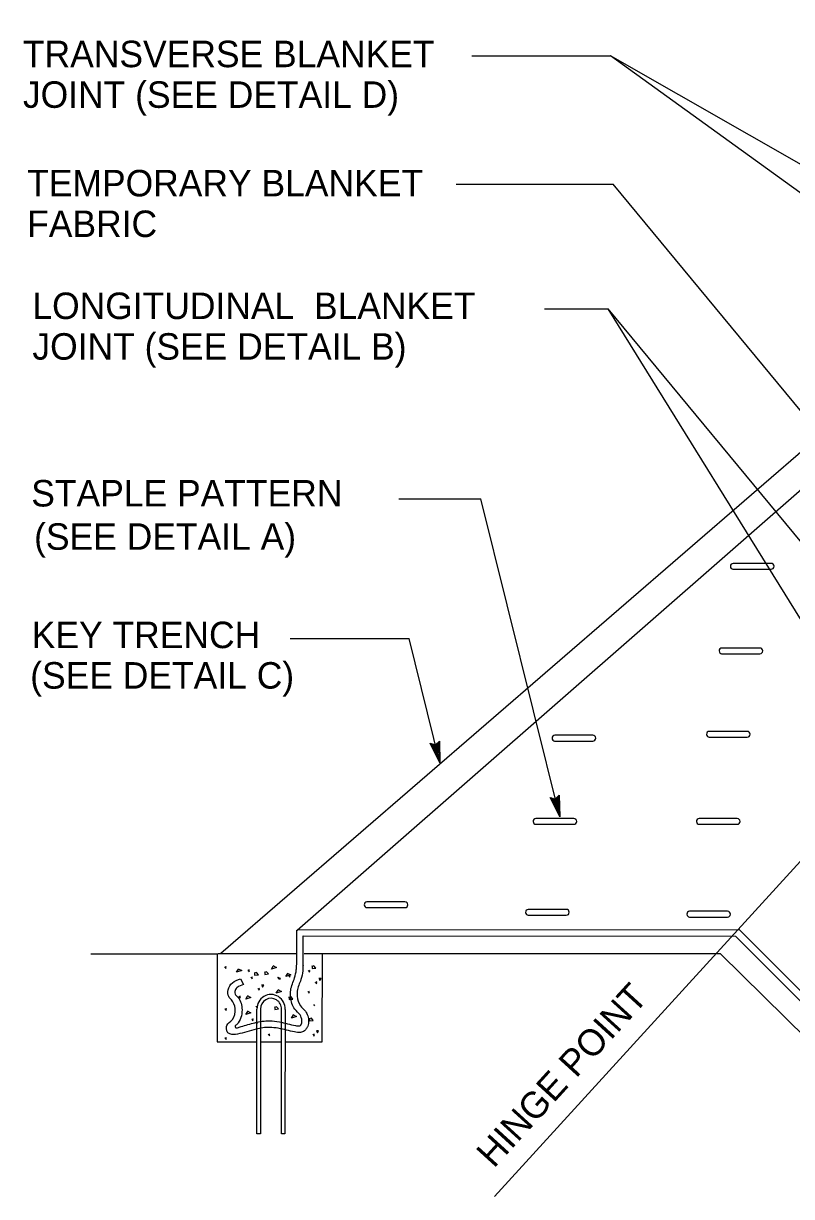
# Model space of a CAD drawing. Extents: x -894 to 866, y -476 to 714.
# Drawn here: x -65.4 to 148.5, y -128.7 to 198.1 of the extents above; entities that cross this region are included whole.
import ezdxf

# ---------------------------------------------------------------- set-up
doc = ezdxf.new("R2010")
doc.units = 0
for name, color, linetype in [('56 Stage 3 Anno', 7, 'Continuous'), ('57 Undefined', 7, 'Continuous'), ('60 Nongeo Data', 7, 'Continuous'), ('63 Seal and Sig', 7, 'Continuous')]:
    doc.layers.add(name, color=color, linetype=linetype)

msp = doc.modelspace()

# ---------------------------------------------------------------- linework, layer by layer
at = {"layer": '56 Stage 3 Anno'}
for p, q in [((50.58, -7.84), (47.9, -2.41)), ((47.9, -2.41), (47.9, -2.41)), ((47.9, -2.41), (49.36, -2.87)), ((50.25, -6.51), (48.3, -2.55)), ((49.94, -5.19), (48.67, -2.64)), ((49.61, -3.87), (49.07, -2.78)), ((49.36, -2.87), (50.46, -1.79)), ((49.59, -2.63), (49.61, -3.87)), ((49.88, -2.38), (49.94, -5.19)), ((50.17, -2.08), (50.26, -6.52)), ((50.46, -1.79), (50.46, -1.79)), ((50.46, -1.79), (50.58, -7.84)), ((50.58, -7.84), (50.58, -7.84)), ((83.94, -22.92), (81.26, -17.5)), ((81.26, -17.5), (81.26, -17.5)), ((81.26, -17.5), (82.72, -17.95)), ((83.61, -21.59), (81.66, -17.64)), ((83.29, -20.28), (82.03, -17.73)), ((82.97, -18.96), (82.43, -17.87)), ((82.72, -17.95), (83.81, -16.87)), ((82.94, -17.72), (82.97, -18.96)), ((83.23, -17.47), (83.29, -20.28)), ((83.52, -17.16), (83.62, -21.6)), ((83.81, -16.87), (83.81, -16.87)), ((83.81, -16.87), (83.94, -22.92)), ((83.94, -22.92), (83.94, -22.92))]:
    msp.add_line(p, q, dxfattribs=at)
at = {"layer": '60 Nongeo Data'}
for p, q in [((-10.43, -60.9), (289.01, 198.13)), ((65.75, -128.67), (363.66, 197.96)), ((59.5, 189.12), (98.13, 189.12)), ((219.5, 101.23), (98.13, 189.12)), ((237.74, 109.26), (98.13, 189.12)), ((55.14, 153.36), (98.85, 153.36)), ((172.36, 64.41), (98.85, 153.36)), ((79.72, 118.66), (97.43, 118.66)), ((198.83, -44.95), (97.43, 118.66)), ((207.62, -14.69), (97.43, 118.66)), ((10.82, -54.44), (196.56, 108.02)), ((39.09, 65.74), (62, 65.74)), ((83.94, -22.92), (62, 65.74)), ((132.17, 46.09), (142.83, 46.09)), ((142.83, 47.71), (132.25, 47.71)), ((8.85, 26.78), (42.02, 26.78)), ((50.58, -7.84), (42.02, 26.78)), ((139.69, 24.14), (129.11, 24.14)), ((129.03, 22.52), (139.69, 22.52)), ((136.18, 0.91), (125.59, 0.91)), ((82.52, -1.77), (93.17, -1.77)), ((93.17, -0.15), (82.59, -0.15)), ((125.52, -0.71), (136.18, -0.71)), ((77.23, -24.98), (87.88, -24.98)), ((87.88, -23.36), (77.3, -23.36)), ((122.72, -24.98), (133.38, -24.98)), ((133.38, -23.36), (122.8, -23.36)), ((30.18, -48.19), (40.84, -48.19)), ((40.84, -46.57), (30.25, -46.57)), ((85.77, -48.68), (75.19, -48.69)), ((75.11, -50.3), (85.77, -50.3)), ((120.05, -50.83), (130.7, -50.83)), ((130.7, -49.21), (120.12, -49.21)), ((-11.26, -60.97), (10.7, -60.97)), ((12.8, -60.97), (17.48, -60.97)), ((-9.01, -64.66), (-9.38, -64.83)), ((-9.38, -64.83), (-9.31, -64.76)), ((-9.31, -64.76), (-9.05, -65.16)), ((-9.05, -65.16), (-8.98, -64.63)), ((-6.04, -66.2), (-5.5, -65.34)), ((-5.64, -65.2), (-4.63, -65.74)), ((3.64, -65.34), (4.17, -64.47)), ((5.04, -64.87), (3.64, -65.34)), ((4.04, -64.34), (5.04, -64.87)), ((15.49, -64.43), (14.83, -64.63)), ((14.96, -64.5), (14.96, -65.16)), ((14.96, -65.16), (16.03, -65.03)), ((16.03, -65.03), (15.49, -64.43)), ((17.76, -64.3), (17.76, -64.96)), ((-4.63, -65.74), (-6.04, -66.2)), ((-2.55, -65.56), (-2.91, -65.72)), ((-2.91, -65.72), (-2.85, -65.66)), ((-2.85, -65.66), (-2.58, -66.06)), ((-2.58, -66.06), (-2.51, -65.52)), ((-1.71, -67.54), (-2.07, -67.7)), ((-2.07, -67.7), (-2.01, -67.64)), ((-2.01, -67.64), (-1.74, -68.04)), ((-1.74, -68.04), (-1.67, -67.5)), ((-0.5, -66.27), (-1.17, -66.47)), ((-1.03, -66.34), (-1.03, -67)), ((-1.03, -67), (0.04, -66.87)), ((0.04, -66.87), (-0.5, -66.27)), ((2.3, -66.07), (1.64, -66.27)), ((1.77, -66.14), (1.77, -66.8)), ((1.77, -66.8), (2.84, -66.67)), ((2.84, -66.67), (2.3, -66.07)), ((5.38, -67.6), (5.71, -68.07)), ((5.38, -67.6), (6.11, -67.8)), ((5.71, -68.07), (6.18, -68)), ((6.18, -68), (6.11, -67.8)), ((7.64, -67.4), (8.18, -66.54)), ((9.05, -66.94), (7.64, -67.4)), ((8.04, -66.4), (9.05, -66.94)), ((8.79, -67.1), (8.42, -67.27)), ((8.48, -67.2), (8.75, -67.6)), ((8.75, -67.6), (8.82, -67.07)), ((8.82, -67.07), (8.75, -67.14)), ((14.29, -65.7), (13.92, -65.86)), ((13.92, -65.86), (13.99, -65.8)), ((13.99, -65.8), (14.25, -66.2)), ((14.25, -66.2), (14.32, -65.66)), ((17.5, -67.96), (16.89, -67.96)), ((16.96, -67.89), (17.16, -68.49)), ((17.16, -68.49), (17.5, -67.96)), ((0.27, -70.72), (-0.09, -70.89)), ((-0.09, -70.89), (-0.03, -70.82)), ((-0.03, -70.82), (0.24, -71.22)), ((0.24, -71.22), (0.31, -70.69)), ((1.5, -69.8), (0.9, -69.8)), ((0.97, -69.73), (1.17, -70.33)), ((1.17, -70.33), (1.5, -69.8)), ((5, -72.03), (5.54, -71.16)), ((6.41, -71.56), (5, -72.03)), ((5.4, -71.03), (6.41, -71.56)), ((14.16, -71.55), (13.79, -71.72)), ((13.79, -71.72), (13.86, -71.65)), ((13.86, -71.65), (14.13, -72.05)), ((14.13, -72.05), (14.19, -71.52)), ((16.27, -68.88), (15.9, -69.04)), ((15.9, -69.04), (15.97, -68.98)), ((15.97, -68.98), (16.23, -69.38)), ((16.23, -69.38), (16.3, -68.84)), ((-5.07, -72.88), (-5.43, -73.05)), ((-5.43, -73.05), (-5.37, -72.98)), ((-5.37, -72.98), (-5.1, -73.38)), ((-5.1, -73.38), (-5.03, -72.85)), ((-3.52, -73.71), (-2.98, -72.84)), ((-2.12, -73.24), (-3.52, -73.71)), ((-3.12, -72.71), (-2.12, -73.24)), ((9.11, -73.06), (8.44, -73.26)), ((8.58, -73.13), (8.58, -73.8)), ((8.58, -73.8), (9.65, -73.66)), ((9.65, -73.66), (9.11, -73.06)), ((15.39, -75.14), (15.65, -75.54)), ((-8.91, -76.34), (-9.28, -76.51)), ((-9.28, -76.51), (-9.21, -76.44)), ((-9.21, -76.44), (-8.95, -76.84)), ((-8.95, -76.84), (-8.88, -76.31)), ((-3.46, -77.98), (-2.93, -77.12)), ((-2.06, -77.52), (-3.46, -77.98)), ((-3.06, -76.98), (-2.06, -77.52)), ((-0.27, -75.64), (-0.63, -75.81)), ((-0.63, -75.81), (-0.57, -75.74)), ((-0.57, -75.74), (-0.3, -76.14)), ((-0.37, -111.19), (-0.38, -76.45)), ((-0.3, -76.14), (-0.23, -75.61)), ((0.62, -76.45), (0.65, -111.19)), ((5.11, -75.8), (4.44, -76)), ((4.57, -75.86), (4.57, -76.53)), ((4.57, -76.53), (5.64, -76.39)), ((5.64, -76.39), (5.11, -75.8)), ((6.45, -111.23), (6.43, -76.54)), ((7.45, -76.59), (7.43, -111.23)), ((9.25, -78.95), (9.78, -78.08)), ((9.65, -77.95), (10.65, -78.48)), ((-1.47, -79.22), (-1.83, -79.39)), ((-1.77, -79.32), (-1.5, -79.72)), ((-1.5, -79.72), (-1.43, -79.19)), ((-1.43, -79.19), (-1.5, -79.26)), ((-0.23, -80.32), (-0.3, -80.39)), ((10.65, -78.48), (9.25, -78.95)), ((14.79, -79.01), (14.12, -79.21)), ((14.25, -79.08), (14.25, -79.75)), ((14.25, -79.75), (15.32, -79.61)), ((15.32, -79.61), (14.79, -79.01)), ((-8.95, -84.42), (-9.32, -84.58)), ((-9.32, -84.58), (-9.25, -84.52)), ((-9.25, -84.52), (-8.99, -84.92)), ((-8.99, -84.92), (-8.92, -84.38)), ((3.12, -83.44), (2.76, -83.61)), ((2.76, -83.61), (2.82, -83.54)), ((2.82, -83.54), (3.09, -83.94)), ((3.09, -83.94), (3.16, -83.41)), ((15.56, -83.46), (15.19, -83.63)), ((15.19, -83.63), (15.26, -83.56)), ((15.26, -83.56), (15.52, -83.96)), ((15.52, -83.96), (15.59, -83.43)), ((16.79, -82.54), (16.19, -82.54)), ((16.25, -82.48), (16.45, -83.08)), ((16.45, -83.08), (16.79, -82.54)), ((0.65, -111.19), (-0.37, -111.19)), ((7.43, -111.23), (6.45, -111.23))]:
    msp.add_line(p, q, dxfattribs=at)
for points in [[(10.77, -64.12), (10.76, -54.48)], [(166.12, -86.48), (134, -54.4), (10.82, -54.44)], [(12.51, -64.46), (12.49, -56.07), (132.94, -56.11), (164.72, -87.98)], [(-46.63, -61.03), (-11.43, -61.03), (-11.46, -85.57), (-0.39, -85.57)], [(7.43, -85.57), (17.8, -85.56), (17.83, -60.96)], [(17.54, -60.98), (128.61, -60.95), (177.11, -108.74)], [(0.64, -85.57), (6.45, -85.57)]]:
    msp.add_lwpolyline(points, dxfattribs=at)
for centre, start, end in [((132.28, 46.9), 92.5576, 270), ((142.83, 46.9), 270, 90), ((129.14, 23.33), 92.5576, 270), ((139.69, 23.33), 270, 90), ((125.63, 0.1), 92.5576, 270), ((136.18, 0.1), 270, 90), ((82.62, -0.96), 92.5576, 270), ((93.17, -0.96), 270, 90), ((77.34, -24.17), 92.5576, 270), ((87.88, -24.17), 270, 90), ((122.83, -24.17), 92.5576, 270), ((133.38, -24.17), 270, 90), ((30.29, -47.38), 92.5576, 270), ((40.84, -47.38), 270, 90), ((75.22, -49.49), 92.5576, 270), ((85.77, -49.49), 270, 90), ((120.16, -50.02), 92.5576, 270), ((130.7, -50.02), 270, 90)]:
    msp.add_arc(centre, 0.81, start, end, dxfattribs=at)
for centre, major_axis in [((3.54, -76.31), (0, -3.92)), ((3.54, -76.35), (0, -2.9))]:
    msp.add_ellipse(centre, major_axis=major_axis, ratio=0.999991, start_param=1.510257, end_param=4.748244, dxfattribs=at)
at = {"layer": '63 Seal and Sig'}
msp.add_line((-4.92, -67.98), (-4.12, -69.59), dxfattribs=at)
for points in [[(12.46, -64.33), (12.36, -65.8), (11.85, -68.24), (10.82, -71.44), (10.82, -72.85), (11.72, -75.54), (13.13, -77.07), (13.77, -78.35), (13.77, -81.17), (13.39, -81.87), (12.83, -82.55), (11.72, -82.96), (10.05, -82.83), (5.57, -81.81), (3.14, -81.55), (-0.6, -82.02), (-5.79, -83.42), (-7.95, -83.36), (-8.61, -82.89), (-8.75, -82.58), (-8.85, -82.12), (-8.76, -81.04), (-7.23, -79.38), (-6.46, -76.3), (-7.48, -73.87), (-8.25, -72.97), (-8.38, -71.08), (-7.23, -69.13), (-4.92, -67.98)], [(-4.12, -69.59), (-5.94, -70.51), (-6.54, -71.52), (-6.49, -72.26), (-5.93, -72.91), (-4.56, -76.16), (-5.59, -80.26), (-6.22, -80.95), (-6.41, -81.13), (-6.36, -81.61), (-6.18, -81.68), (-5.81, -81.63), (-4.79, -81.35), (-0.95, -80.24), (3.12, -79.74), (5.87, -80.03), (10.33, -81.05), (11.46, -81.13), (11.74, -81.03), (11.88, -80.86), (11.96, -80.71), (11.96, -78.78), (11.62, -78.1), (10.13, -76.47), (9.02, -73.14), (9.02, -71.16), (10.1, -67.77), (10.57, -65.56), (10.66, -64.21)]]:
    msp.add_spline(points, degree=3, dxfattribs=at)

# ---------------------------------------------------------------- texts
at = {"layer": '57 Undefined'}
for s, height, p in [('TRANSVERSE BLANKET ', 7.3819, (-65.56, 185.94)), ('JOINT (SEE DETAIL D)', 7.3819, (-65.56, 174.62)), ('TEMPORARY BLANKET ', 7.3819, (-64.38, 149.95)), ('FABRIC', 7.382, (-64.38, 138.63)), ('LONGITUDINAL  BLANKET ', 7.3819, (-62.93, 115.78)), ('JOINT (SEE DETAIL B)', 7.3819, (-62.93, 104.46)), ('STAPLE PATTERN', 7.3819, (-63.24, 63.56)), ('(SEE DETAIL A)', 7.3819, (-62.44, 51.5)), ('KEY TRENCH', 7.382, (-63.1, 24.1)), ('(SEE DETAIL C)', 7.3819, (-63.53, 12.82))]:
    msp.add_text(s, height=height, dxfattribs=at).set_placement(p)
msp.add_text('HINGE POINT', height=7.3819, rotation=47.6341, dxfattribs=at).set_placement((65.59, -121.01))

doc.saveas('drawing.dxf')
